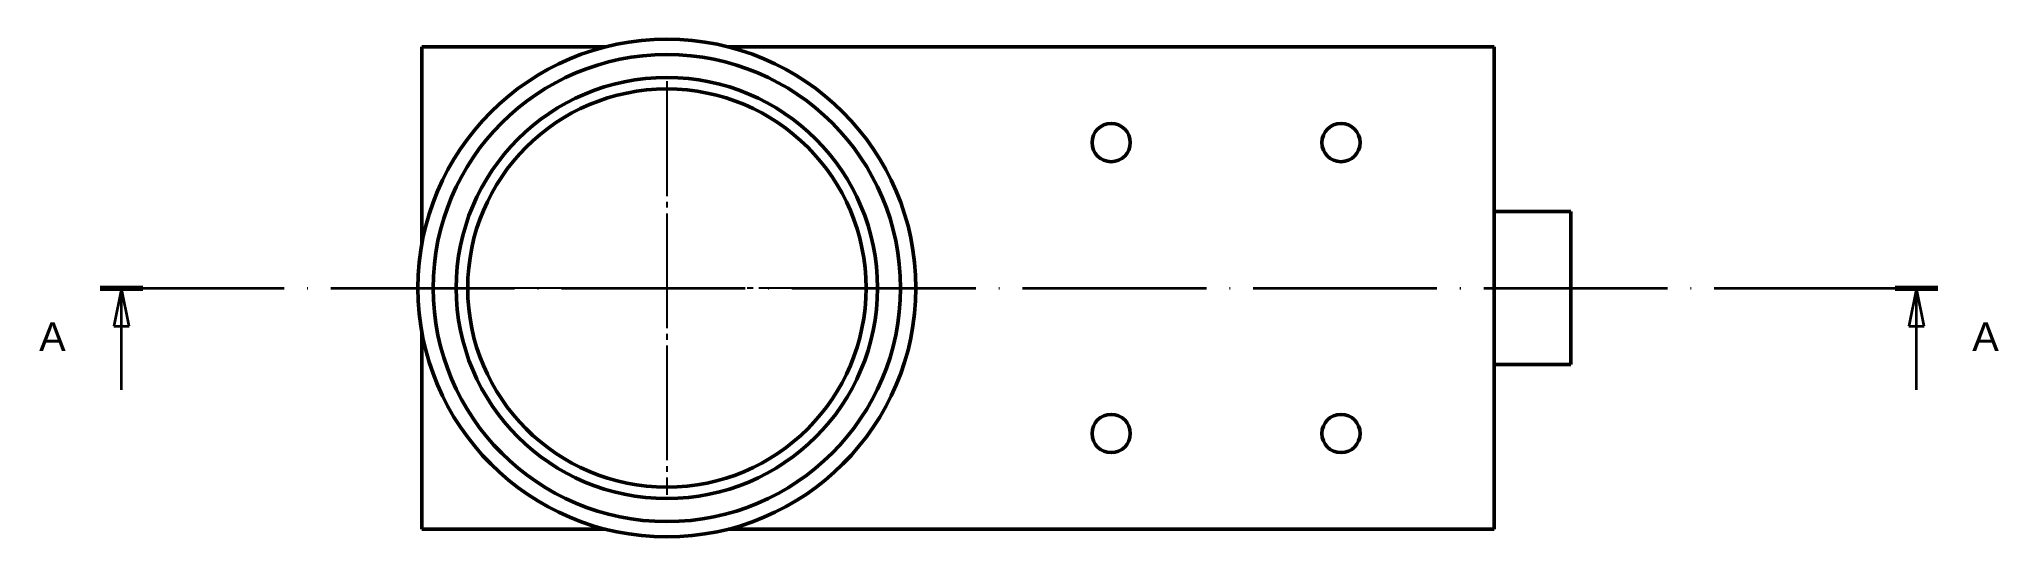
# Model space of a CAD drawing. Header units: millimetres. Extents: x 7979 to 8234, y 5298 to 5678.
# Drawn here: x 7978.6 to 8234.4, y 5612.7 to 5677.7 of the extents above.
import ezdxf

# ---------------------------------------------------------------- set-up
doc = ezdxf.new("R2010")
doc.units = ezdxf.units.MM
for name, pattern in [('ACAD_ISO04W100', [30, 24, -3, 0, -3]), ('JIS_08_15', [17.25, 15, -0.75, 0.75, -0.75]), ('JIS_09_15', [18.9, 15, -0.9, 0.6, -0.9, 0.6, -0.9])]:
    doc.linetypes.add(name, pattern=pattern)
for name, color, linetype, lineweight in [('中心線', 4, 'JIS_08_15', 25), ('切断線', 3, 'JIS_09_15', 70), ('外形線', 7, 'Continuous', 50)]:
    doc.layers.add(name, color=color, linetype=linetype, lineweight=lineweight)
doc.styles.add('Text Style25', font='ARIAL.TTF')

# ---------------------------------------------------------------- blocks, each defined once
blk = doc.blocks.new('A-A')
at = {"layer": '切断線', "linetype": 'ACAD_ISO04W100', "lineweight": 35}
for p, q in [((0, 0), (239.88, 0)), ((2.78, 0), (1.78, -5)), ((2.78, -5), (2.78, 0)), ((3.78, -5), (2.78, 0)), ((237.1, 0), (236.1, -5)), ((237.1, -5), (237.1, 0)), ((238.1, -5), (237.1, 0)), ((1.78, -5), (3.78, -5)), ((2.78, -13.29), (2.78, -5)), ((236.1, -5), (238.1, -5)), ((237.1, -13.29), (237.1, -5))]:
    blk.add_line(p, q, dxfattribs=at)
at = {"layer": '切断線', "linetype": 'ACAD_ISO04W100', "lineweight": 70}
blk.add_line((234.32, 0), (239.88, 0), dxfattribs=at)
at = {"layer": '切断線', "linetype": 'ACAD_ISO04W100', "lineweight": 35}
for points in [[(3.78, -5), (2.78, 0), (1.78, -5), (3.78, -5)], [(238.1, -5), (237.1, 0), (236.1, -5), (238.1, -5)]]:
    blk.add_lwpolyline(points, dxfattribs=at)
at = {"layer": '切断線'}
for points in [[(3.78, -5), (2.78, 0), (1.78, -5), (3.78, -5)], [(238.1, -5), (237.1, 0), (236.1, -5), (238.1, -5)]]:
    blk.add_solid(points, dxfattribs=at)
at = {"layer": '切断線', "linetype": 'ACAD_ISO04W100', "lineweight": 35, "char_height": 3.73, "attachment_point": 7, "style": 'Text Style25'}
for insert in [(-7.98, -8.22), (244.37, -8.22)]:
    blk.add_mtext('A', dxfattribs=dict(at, insert=insert))

msp = doc.modelspace()

# ---------------------------------------------------------------- linework, layer by layer
at = {"layer": '中心線'}
for p, q in [((8060.52, 5672.24), (8060.52, 5618.24)), ((8087.52, 5645.24), (8033.52, 5645.24))]:
    msp.add_line(p, q, dxfattribs=at)
at = {"layer": '切断線'}
msp.add_line((7986.55, 5645.24), (7992.12, 5645.24), dxfattribs=at)
at = {"layer": '外形線'}
for p, q in [((8028.52, 5676.74), (8052.52, 5676.74)), ((8028.52, 5650.92), (8028.52, 5676.74)), ((8068.52, 5676.74), (8168.52, 5676.74)), ((8168.52, 5676.74), (8168.52, 5655.24)), ((8168.52, 5655.24), (8168.52, 5635.24)), ((8178.52, 5655.24), (8168.52, 5655.24)), ((8178.52, 5635.24), (8178.52, 5655.24)), ((8028.52, 5613.74), (8028.52, 5639.57)), ((8178.52, 5635.24), (8168.52, 5635.24)), ((8168.52, 5635.24), (8168.52, 5613.74)), ((8052.52, 5613.74), (8028.52, 5613.74)), ((8168.52, 5613.74), (8068.52, 5613.74))]:
    msp.add_line(p, q, dxfattribs=at).dxf.unprotected_set("ltscale", 0)
for centre, radius in [((8060.52, 5645.24), 32.5), ((8060.52, 5645.24), 30.5), ((8060.52, 5645.24), 27.5), ((8060.52, 5645.24), 26), ((8118.52, 5664.24), 2.5), ((8148.52, 5664.24), 2.5), ((8118.52, 5626.24), 2.5), ((8148.52, 5626.24), 2.5)]:
    msp.add_circle(centre, radius, dxfattribs=at).dxf.unprotected_set("ltscale", 0)

# ---------------------------------------------------------------- block references
at = {"layer": '切断線'}
msp.add_blockref('A-A', (7986.55, 5645.24), dxfattribs=at)

doc.saveas('drawing.dxf')
